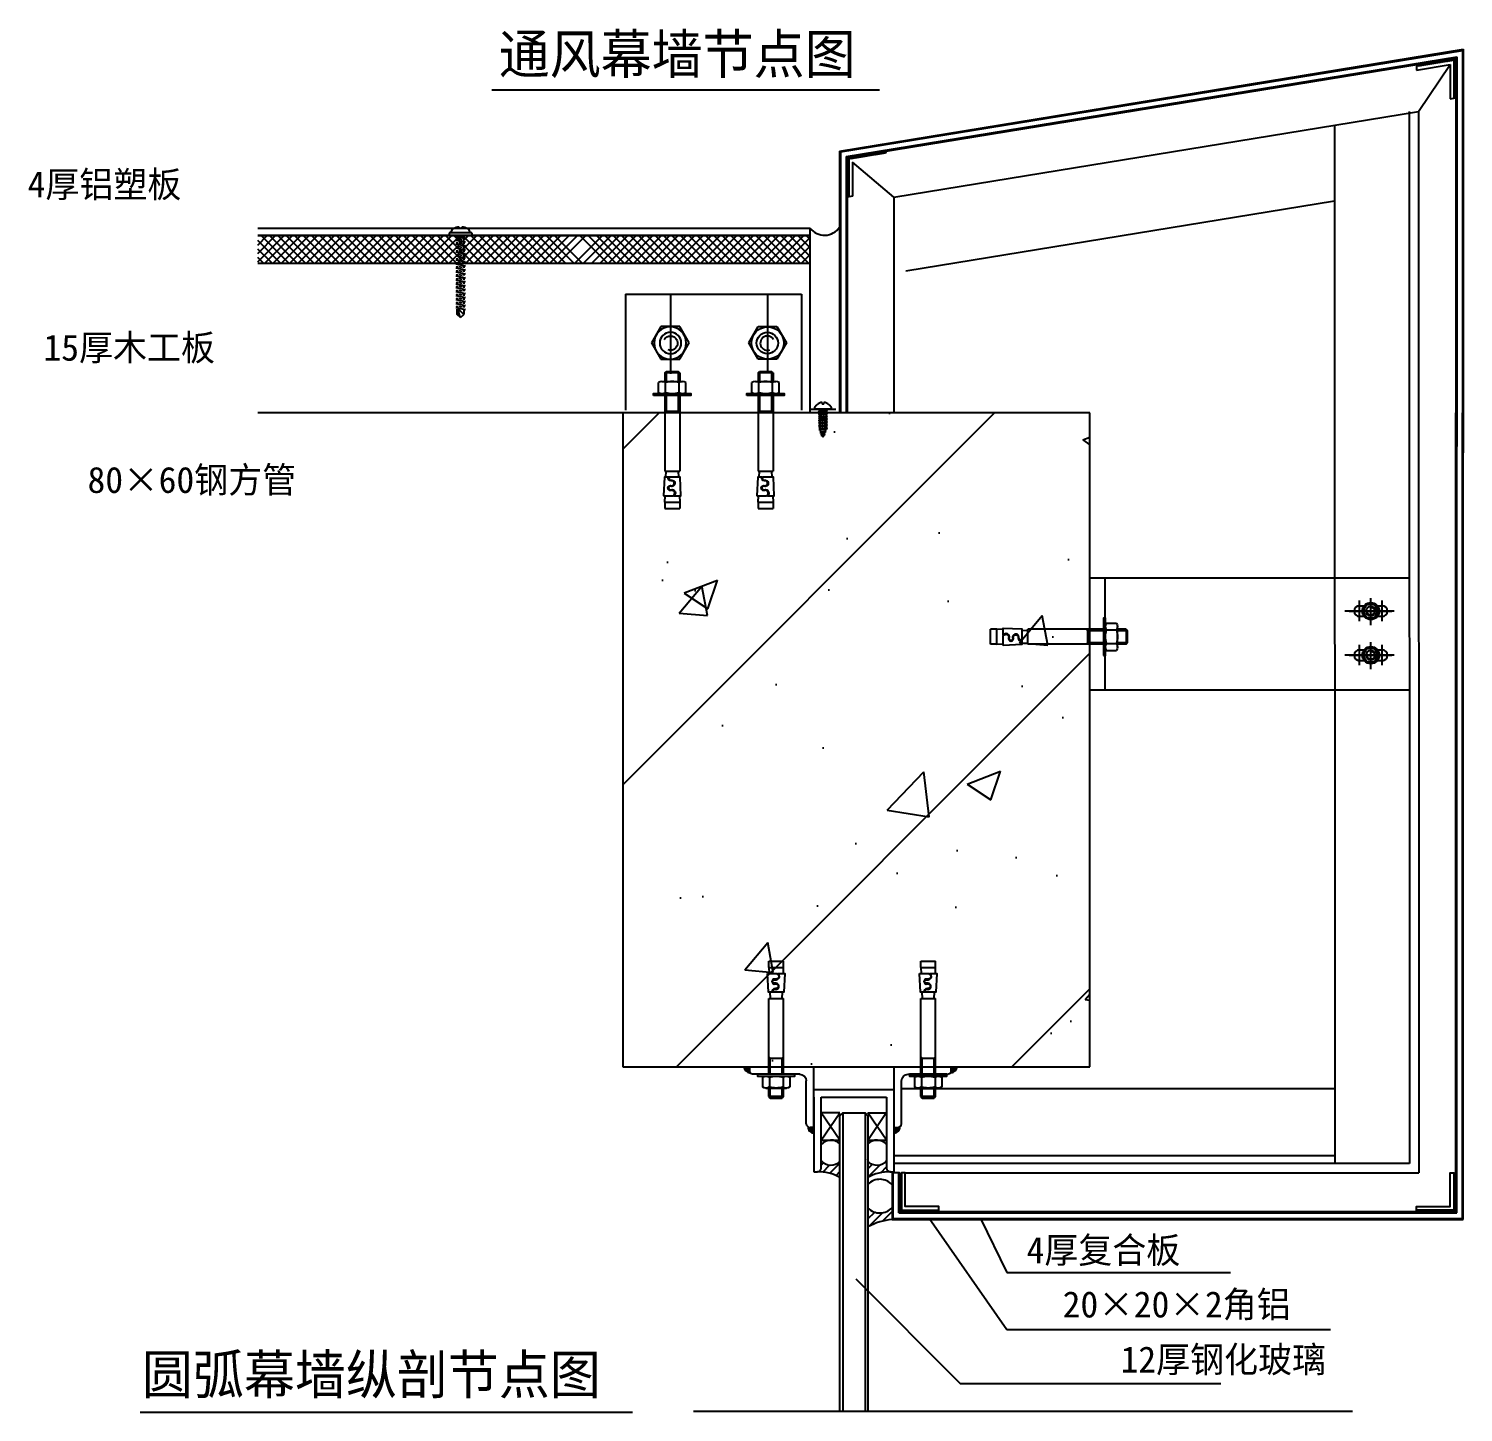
# Model space of a CAD drawing. Header units: metres. Extents: x -8118 to 8780, y 3552 to 5232.
# Drawn here: x 7880 to 8648, y 3552 to 4292 of the extents above; entities that cross this region are included whole.
import ezdxf

# ---------------------------------------------------------------- set-up
doc = ezdxf.new("R2010")
doc.units = ezdxf.units.M
for name, color, linetype in [('1', 1, 'Continuous'), ('2', 2, 'Continuous'), ('3', 5, 'Continuous'), ('4', 4, 'Continuous'), ('5', 3, 'Continuous'), ('6', 6, 'Continuous'), ('ALUMINUM', 2, 'Continuous'), ('CEN', 9, 'Continuous'), ('DIM', 4, 'Continuous'), ('FIXING', 6, 'Continuous'), ('GLASS-H', 254, 'Continuous'), ('L18', 1, 'Continuous'), ('L50', 5, 'Continuous'), ('XSX', 6, 'Continuous'), ('图层1', 252, 'Continuous')]:
    doc.layers.add(name, color=color, linetype=linetype)

# ---------------------------------------------------------------- blocks, each defined once
blk = doc.blocks.new('DA')
at = {"color": 6}
for p, q in [((4.75, 0), (-4.75, 0)), ((-1.61, 0), (-1.61, -0.9)), ((-0.5, 3.7), (-0.5, 2.7)), ((0.5, 2.7), (-0.5, 2.7)), ((0.5, 2.7), (0.5, 3.7)), ((1.61, 0), (1.61, -0.45)), ((2.39, -0.64), (-2.41, -1.31)), ((-2.41, -1.31), (-1.61, -0.9)), ((-1.61, -1.51), (-2.41, -1.31)), ((2.39, -2.22), (-2.41, -2.89)), ((-2.41, -2.89), (-1.61, -2.47)), ((-1.61, -3.08), (-2.41, -2.89)), ((2.39, -3.82), (-2.41, -4.5)), ((-1.61, -4.08), (-2.41, -4.5)), ((-2.41, -4.5), (-1.61, -4.69)), ((2.39, -5.4), (-2.41, -6.07)), ((-2.41, -6.07), (-1.61, -5.66)), ((-1.61, -6.27), (-2.41, -6.07)), ((2.39, -7.01), (-2.41, -7.69)), ((-1.61, -7.27), (-2.41, -7.69)), ((1.61, -0.45), (-1.61, -0.9)), ((1.61, -1.06), (-1.61, -1.51)), ((-1.61, -1.51), (-1.61, -2.47)), ((1.61, -2.02), (-1.61, -2.47)), ((1.61, -2.63), (-1.61, -3.08)), ((-1.61, -3.08), (-1.61, -4.08)), ((-1.61, -4.08), (-1.61, -3.08)), ((1.61, -3.63), (-1.61, -4.08)), ((1.61, -4.24), (-1.61, -4.69)), ((-1.61, -4.69), (-1.61, -5.66)), ((1.61, -5.21), (-1.61, -5.66)), ((1.61, -5.82), (-1.61, -6.27)), ((-1.61, -7.26), (-1.61, -6.27)), ((-1.61, -6.27), (-1.61, -7.26)), ((1.61, -6.81), (-1.61, -7.26)), ((1.61, -7.42), (-1.61, -7.87)), ((2.39, -0.64), (1.61, -0.45)), ((2.39, -0.64), (1.61, -1.06)), ((1.61, -1.06), (1.61, -2.02)), ((2.39, -2.22), (1.61, -2.02)), ((2.39, -2.22), (1.61, -2.63)), ((1.61, -2.63), (1.61, -3.63)), ((2.39, -3.82), (1.61, -3.63)), ((2.39, -3.82), (1.61, -4.24)), ((1.61, -4.24), (1.61, -5.21)), ((2.39, -5.4), (1.61, -5.21)), ((2.39, -5.4), (1.61, -5.82)), ((1.61, -5.82), (1.61, -6.81)), ((2.39, -7.01), (1.61, -6.81)), ((2.39, -7.01), (1.61, -7.42)), ((1.61, -7.42), (1.61, -8.42)), ((-2.41, -7.69), (-1.61, -7.88)), ((2.39, -8.62), (-2.41, -9.3)), ((-1.61, -8.88), (-2.41, -9.3)), ((-2.41, -9.3), (-1.61, -9.49)), ((2.37, -10.23), (-2.24, -10.88)), ((-1.61, -10.49), (-2.24, -10.88)), ((-2.24, -10.88), (-1.43, -11.07)), ((1.75, -11.93), (-1.68, -12.41)), ((-1.08, -12.02), (-1.68, -12.41)), ((-1.68, -12.41), (-0.87, -12.6)), ((-1.61, -7.87), (-1.61, -8.88)), ((1.61, -8.42), (-1.61, -8.88)), ((1.61, -9.03), (-1.61, -9.49)), ((-1.61, -9.49), (-1.61, -10.49)), ((1.61, -10.03), (-1.61, -10.49)), ((1.58, -10.65), (-1.43, -11.07)), ((-1.08, -12.02), (-1.43, -11.07)), ((-1.16, -13.84), (-0.56, -13.45)), ((1.17, -13.51), (-1.16, -13.84)), ((-1.16, -13.84), (-0.35, -14.03)), ((1.2, -11.7), (-1.08, -12.02)), ((0.97, -12.34), (-0.87, -12.6)), ((-0.56, -13.45), (-0.87, -12.6)), ((0.62, -13.29), (-0.56, -13.45)), ((0.39, -13.93), (-0.35, -14.03)), ((0, -15), (-0.35, -14.03)), ((0, -15), (0.39, -13.93)), ((1.17, -13.51), (0.39, -13.93)), ((0.62, -13.29), (0.97, -12.34)), ((0.62, -13.29), (1.17, -13.51)), ((1.75, -11.93), (0.97, -12.34)), ((1.2, -11.7), (1.58, -10.65)), ((1.75, -11.93), (1.2, -11.7)), ((2.37, -10.23), (1.58, -10.65)), ((2.39, -8.62), (1.61, -8.42)), ((2.39, -8.62), (1.61, -9.03)), ((1.61, -9.03), (1.61, -10.03)), ((1.61, -10.03), (2.37, -10.23))]:
    blk.add_line(p, q, dxfattribs=at)
for centre, start, end in [((0.15, -1.33), 97.37, 164.8), ((-0.15, -1.33), 15.2, 82.63)]:
    blk.add_arc(centre, 5.08, start, end, dxfattribs=at)
blk = doc.blocks.new('Z')
at = {"color": 6}
for p, q in [((-10.05, 0.12), (-5.01, 8.85)), ((-5.01, 8.85), (5.07, 8.85)), ((5.07, 8.85), (10.11, 0.12)), ((-5.01, -8.61), (-10.05, 0.12)), ((10.11, 0.12), (5.07, -8.61)), ((5.07, -8.61), (-5.01, -8.61))]:
    blk.add_line(p, q, dxfattribs=at)
for centre, radius in [((0.11, 0.07), 8.64), ((-0.08, 0.07), 5.76)]:
    blk.add_circle(centre, radius, dxfattribs=at)
blk.add_arc((0, 0), 3.84, 32.25, 288.67, dxfattribs=at)
blk = doc.blocks.new('S')
at = {"color": 6}
for p, q in [((-4, 12.01), (-3.2, 12.81)), ((4, 12.01), (-4, 12.01)), ((-4, 12.01), (-4, 7.4)), ((-3.2, 12.81), (3.2, 12.81)), ((-3.2, 12.81), (-3.2, 7.4)), ((3.2, 12.81), (3.2, 7.4)), ((4, 12.01), (3.2, 12.81)), ((4, 12.01), (4, 7.4)), ((-7.31, 1.58), (-7.31, 6.82)), ((-4, 0), (-4, -40.52)), ((-3.66, 1.58), (-3.66, 6.82)), ((-3.2, 0), (-3.2, -8.52)), ((3.2, 0), (3.2, -8.52)), ((3.66, 1.58), (3.66, 6.82)), ((4, 0), (4, -40.52)), ((7.31, 1.58), (7.31, 6.82)), ((-4, -9.32), (-3.2, -8.52)), ((-3.2, -8.52), (3.2, -8.52)), ((4, -9.32), (3.2, -8.52)), ((-4, -40.52), (4, -40.52)), ((-3.36, -43.85), (-3.2, -40.52)), ((3.2, -40.52), (3.36, -43.85)), ((-4, -57.19), (-3.84, -53.85)), ((-4, -57.19), (-4, -60.52)), ((-4, -57.19), (4, -57.19)), ((-4, -60.52), (4, -60.52)), ((3.84, -53.85), (4, -57.19)), ((4, -57.19), (4, -60.52))]:
    blk.add_line(p, q, dxfattribs=at)
blk.add_lwpolyline([(-10, 0), (-10, 1), (10, 1), (10, 0)], close=True, dxfattribs=at)
for points in [[(-5.48, 7.4), (0, 7.4), (5.48, 7.4)], [(-5.48, 1), (0, 1), (5.48, 1)]]:
    blk.add_lwpolyline(points, dxfattribs=at)
for points in [[(-4.67, -53.85), (0.1, -53.85, 1.06), (-0.6, -50.86, -1.34), (-0.6, -48.34, 1.34), (-0.6, -45.81, -0.48), (-2.08, -43.85), (-4.17, -43.85)], [(-1.74, -43.85, 0.49), (-0.64, -45.47, -1.32), (-0.69, -48.66, 1.34), (-0.69, -50.54, -0.84), (0.93, -53.85), (4.67, -53.85), (4.17, -43.85)]]:
    blk.add_lwpolyline(points, format="xyb", close=True, dxfattribs=at)
for centre, radius, start, end in [((-5.48, 4.23), 3.17, 54.74, 125.26), ((-5.48, 4.17), 3.17, 234.74, 305.26), ((0, -4.4), 11.8, 71.94, 108.06), ((0, 12.8), 11.8, 251.94, 288.06), ((5.48, 4.23), 3.17, 54.74, 125.26), ((5.48, 4.17), 3.17, 234.74, 305.26)]:
    blk.add_arc(centre, radius, start, end, dxfattribs=at)

msp = doc.modelspace()

# ---------------------------------------------------------------- hatches: boundary and pattern name
h = msp.add_hatch()
h.set_pattern_fill('NET', scale=0.3)
h.paths.add_polyline_path([(8347.36, 3679.92), (8346.36, 3679.92), (8346.36, 3658.92), (8367.36, 3658.92), (8367.36, 3659.92), (8347.36, 3659.92)])
h = msp.add_hatch()
h.set_pattern_fill('NET', scale=0.3)
h.paths.add_polyline_path([(8643.2, 3679.93), (8644.2, 3679.93), (8644.2, 3658.93), (8623.2, 3658.93), (8623.2, 3659.93), (8643.2, 3659.93)])
at = {"layer": '4'}
h = msp.add_hatch(dxfattribs=at)
h.set_pattern_fill('AR-CONC', scale=0.3)
h.paths.add_polyline_path([(8304.39, 3686.4, 0.45), (8314.39, 3686.05), (8314.39, 3695.34, 0.45), (8304.39, 3694.99)])
h = msp.add_hatch(dxfattribs=at)
h.set_pattern_fill('AR-CONC', scale=0.3)
h.paths.add_polyline_path([(8339.39, 3686.4, -0.45), (8329.39, 3686.05), (8329.39, 3695.34, -0.45), (8339.39, 3694.99)])
h = msp.add_hatch(dxfattribs=at)
h.set_pattern_fill('ANSI31')
h.paths.add_polyline_path([(8302.44, 3680.44, -0.13), (8314.39, 3677.45), (8314.39, 3686.05, -0.45), (8304.39, 3686.4), (8304.39, 3682.44, -0.41)])
h = msp.add_hatch(dxfattribs=at)
h.set_pattern_fill('ANSI31')
h.paths.add_polyline_path([(8339.39, 3686.4), (8339.39, 3682.44, 0.41), (8341.33, 3680.44, 0.13), (8329.39, 3677.45), (8329.39, 3686.05, 0.45)])
h = msp.add_hatch(dxfattribs=at)
h.set_pattern_fill('AR-CONC', scale=0.3)
h.paths.add_polyline_path([(8342.36, 3661.26, -0.42), (8329.39, 3661.03), (8329.39, 3673.78, -0.42), (8342.36, 3673.54)])
h = msp.add_hatch(dxfattribs=at)
h.set_pattern_fill('ANSI31')
h.paths.add_polyline_path([(8342.36, 3661.26), (8342.36, 3654.93, 0.1), (8329.39, 3650.97), (8329.39, 3661.03, 0.42)])
at = {"layer": '图层1'}
h = msp.add_hatch(dxfattribs=at)
h.set_pattern_fill('ANSI37', scale=0.05)
h.paths.add_polyline_path([(8644.19, 4276.73), (8623.19, 4273.3), (8623.19, 4272.29), (8643.19, 4275.55), (8643.19, 4255.29), (8644.19, 4255.45)])
h = msp.add_hatch(dxfattribs=at)
h.set_pattern_fill('ANSI37', scale=0.05)
h.paths.add_polyline_path([(8319.19, 4222.67), (8339.19, 4225.93), (8339.19, 4226.95), (8318.19, 4223.52), (8318.19, 4202.24), (8319.19, 4202.41)])
h = msp.add_hatch(dxfattribs=at)
h.set_pattern_fill('AR-CONC')
h.paths.add_polyline_path([(8448.19, 4086.69), (8198.19, 4086.69), (8198.19, 3736.69), (8448.19, 3736.69)])
h = msp.add_hatch(dxfattribs=at)
h.set_pattern_fill('ANSI31', scale=40)
h.paths.add_polyline_path([(8448.19, 4086.69), (8198.19, 4086.69), (8198.19, 3736.69), (8448.19, 3736.69)])

# ---------------------------------------------------------------- linework, layer by layer
for p, q in [((8128.05, 4259.71), (8335.55, 4259.71)), ((8579.15, 4240.78), (8579.33, 3684.93)), ((8619.15, 4248.13), (8619.33, 3684.93)), ((8349.63, 4162.79), (8579.17, 4200.26)), ((8105.19, 4183.15), (8105.19, 4181.65)), ((8117.19, 4183.15), (8105.19, 4183.15)), ((8117.19, 4181.65), (8105.19, 4181.65)), ((8106.19, 4183.15), (8106.19, 4183.78)), ((8109.44, 4181.58), (8108.69, 4181.42)), ((8108.69, 4181.42), (8113.69, 4180.36)), ((8109.44, 4179.46), (8108.69, 4179.3)), ((8108.69, 4179.3), (8113.69, 4178.24)), ((8109.44, 4179.46), (8109.44, 4180.21)), ((8110.16, 4180.05), (8112.02, 4179.65)), ((8110.44, 4185.64), (8110.44, 4186.25)), ((8110.44, 4185.64), (8111.94, 4185.64)), ((8111.94, 4185.64), (8111.94, 4186.25)), ((8113.69, 4180.36), (8112.94, 4180.2)), ((8112.94, 4180.2), (8112.94, 4179.46)), ((8116.19, 4183.15), (8116.19, 4183.78)), ((8117.19, 4183.15), (8117.19, 4181.65)), ((8109.44, 4177.33), (8108.69, 4177.17)), ((8108.69, 4177.17), (8113.69, 4176.11)), ((8109.44, 4175.21), (8108.69, 4175.05)), ((8108.69, 4175.05), (8113.69, 4173.99)), ((8109.44, 4173.08), (8108.69, 4172.92)), ((8108.69, 4172.92), (8113.69, 4171.86)), ((8109.44, 4177.33), (8109.44, 4178.08)), ((8109.44, 4175.21), (8109.44, 4175.95)), ((8109.44, 4173.08), (8109.44, 4173.83)), ((8109.44, 4170.96), (8109.44, 4171.7)), ((8110.16, 4177.92), (8112.02, 4177.53)), ((8110.16, 4175.8), (8112.02, 4175.4)), ((8110.16, 4173.67), (8112.02, 4173.28)), ((8110.16, 4171.55), (8112.02, 4171.15)), ((8113.69, 4178.24), (8112.94, 4178.08)), ((8112.94, 4178.08), (8112.94, 4177.09)), ((8113.69, 4176.11), (8112.94, 4175.95)), ((8112.94, 4175.95), (8112.94, 4174.96)), ((8113.69, 4173.99), (8112.94, 4173.83)), ((8112.94, 4173.83), (8112.94, 4172.84)), ((8113.69, 4171.86), (8112.94, 4171.7)), ((8112.94, 4171.7), (8112.94, 4170.71)), ((8109.44, 4170.96), (8108.69, 4170.8)), ((8108.69, 4170.8), (8113.69, 4169.74)), ((8109.44, 4168.83), (8108.69, 4168.67)), ((8108.69, 4168.67), (8113.69, 4167.61)), ((8109.44, 4166.71), (8108.69, 4166.55)), ((8108.69, 4166.55), (8113.69, 4165.49)), ((8109.44, 4164.58), (8108.69, 4164.42)), ((8108.69, 4164.42), (8113.69, 4163.36)), ((8109.44, 4168.83), (8109.44, 4169.58)), ((8109.44, 4166.71), (8109.44, 4167.46)), ((8109.44, 4164.58), (8109.44, 4165.33)), ((8110.16, 4169.42), (8112.02, 4169.03)), ((8110.16, 4167.3), (8112.02, 4166.9)), ((8110.16, 4165.17), (8112.02, 4164.78)), ((8113.69, 4169.74), (8112.94, 4169.58)), ((8112.94, 4169.58), (8112.94, 4168.59)), ((8113.69, 4167.61), (8112.94, 4167.45)), ((8112.94, 4167.45), (8112.94, 4166.71)), ((8113.69, 4165.49), (8112.94, 4165.33)), ((8112.94, 4165.33), (8112.94, 4164.34)), ((8109.44, 4162.46), (8108.69, 4162.3)), ((8108.69, 4162.3), (8113.69, 4161.24)), ((8109.44, 4160.33), (8108.69, 4160.17)), ((8108.69, 4160.17), (8113.69, 4159.11)), ((8109.44, 4158.21), (8108.69, 4158.05)), ((8108.69, 4158.05), (8113.69, 4156.99)), ((8109.44, 4156.08), (8108.69, 4155.92)), ((8109.44, 4162.46), (8109.44, 4163.2)), ((8109.44, 4160.33), (8109.44, 4161.08)), ((8109.44, 4158.21), (8109.44, 4158.95)), ((8109.44, 4156.08), (8109.44, 4156.83)), ((8110.16, 4163.05), (8112.02, 4162.65)), ((8110.16, 4160.92), (8112.02, 4160.53)), ((8110.16, 4158.8), (8112.02, 4158.4)), ((8110.16, 4156.67), (8112.02, 4156.28)), ((8113.69, 4163.36), (8112.94, 4163.2)), ((8112.94, 4163.2), (8112.94, 4162.21)), ((8113.69, 4161.24), (8112.94, 4161.08)), ((8112.94, 4161.08), (8112.94, 4160.33)), ((8113.69, 4159.11), (8112.94, 4158.95)), ((8112.94, 4158.95), (8112.94, 4157.96)), ((8113.69, 4156.99), (8112.94, 4156.83)), ((8112.94, 4156.83), (8112.94, 4155.84)), ((8108.69, 4155.92), (8113.69, 4154.86)), ((8109.44, 4153.96), (8108.69, 4153.8)), ((8108.69, 4153.8), (8113.69, 4152.74)), ((8109.44, 4151.83), (8108.69, 4151.67)), ((8108.69, 4151.67), (8113.69, 4150.61)), ((8109.44, 4149.71), (8108.69, 4149.55)), ((8109.44, 4149.71), (8108.69, 4149.55)), ((8108.69, 4149.55), (8113.69, 4148.49)), ((8108.69, 4149.55), (8113.69, 4148.49)), ((8109.44, 4153.96), (8109.44, 4154.7)), ((8109.44, 4151.83), (8109.44, 4152.58)), ((8109.44, 4149.71), (8109.44, 4150.45)), ((8109.44, 4149.71), (8109.44, 4150.45)), ((8109.44, 4147.58), (8109.44, 4148.33)), ((8110.16, 4154.55), (8112.02, 4154.15)), ((8110.16, 4152.42), (8112.02, 4152.03)), ((8110.16, 4150.3), (8112.02, 4149.9)), ((8110.16, 4150.3), (8112.02, 4149.9)), ((8113.69, 4154.86), (8112.94, 4154.7)), ((8112.94, 4154.7), (8112.94, 4153.71)), ((8113.69, 4152.74), (8112.94, 4152.58)), ((8112.94, 4152.58), (8112.94, 4151.83)), ((8113.69, 4150.61), (8112.94, 4150.45)), ((8113.69, 4150.61), (8112.94, 4150.45)), ((8112.94, 4150.45), (8112.94, 4149.46)), ((8112.94, 4150.45), (8112.94, 4149.46)), ((8113.69, 4148.49), (8112.94, 4148.33)), ((8112.94, 4148.33), (8112.94, 4147.34)), ((8109.44, 4147.58), (8108.69, 4147.42)), ((8108.69, 4147.42), (8113.69, 4146.36)), ((8109.44, 4145.46), (8108.69, 4145.3)), ((8108.69, 4145.3), (8113.69, 4144.24)), ((8109.44, 4143.33), (8108.69, 4143.17)), ((8108.69, 4143.17), (8113.69, 4142.11)), ((8109.44, 4145.46), (8109.44, 4146.2)), ((8109.44, 4143.33), (8109.44, 4144.08)), ((8109.44, 4139.48), (8109.44, 4142.34)), ((8110.77, 4138.29), (8110.05, 4141.4)), ((8110.16, 4148.17), (8112.02, 4147.78)), ((8110.16, 4146.05), (8112.02, 4145.65)), ((8110.16, 4143.92), (8112.02, 4143.53)), ((8112.94, 4139.48), (8110.66, 4141.77)), ((8113.69, 4146.36), (8112.94, 4146.2)), ((8112.94, 4146.2), (8112.94, 4145.21)), ((8113.69, 4144.24), (8112.94, 4144.08)), ((8112.94, 4144.08), (8112.94, 4143.09)), ((8113.69, 4142.11), (8112.94, 4141.95)), ((8112.94, 4141.95), (8112.94, 4139.48)), ((8111.19, 4137.8), (8109.44, 4139.48)), ((8111.19, 4137.8), (8112.94, 4139.48)), ((8598.66, 3973.14), (8598.66, 3987.63)), ((8598.66, 3949.51), (8598.66, 3964)), ((8266.12, 3736.69), (8266.12, 3736.69)), ((8266.12, 3734.19), (8266.12, 3736.69)), ((8300.39, 3704.19), (8300.39, 3736.69)), ((8343.39, 3704.19), (8343.39, 3736.69)), ((8373.89, 3736.7), (8373.89, 3736.7)), ((8373.89, 3734.19), (8373.89, 3736.69)), ((8296.39, 3706.19), (8296.39, 3729.19)), ((8347.39, 3706.19), (8347.39, 3729.19)), ((8300.39, 3724.44), (8343.39, 3724.44)), ((8300.39, 3720.44), (8300.39, 3680.44)), ((8304.39, 3720.44), (8339.39, 3720.44)), ((8304.39, 3682.44), (8304.39, 3720.44)), ((8339.39, 3720.44), (8339.39, 3682.44)), ((8343.39, 3680.44), (8343.39, 3720.44)), ((8579.32, 3724.93), (8347.39, 3724.93)), ((8300.39, 3704.19), (8298.39, 3704.19)), ((8343.39, 3704.19), (8345.39, 3704.19)), ((8343.39, 3704.19), (8345.39, 3704.19)), ((8300.39, 3680.44), (8302.39, 3680.44)), ((8341.39, 3680.44), (8343.39, 3680.44)), ((8619.33, 3684.93), (8343.39, 3684.93)), ((7939.64, 3551.67), (8203.22, 3551.67)), ((8236.06, 3552.3), (8588.83, 3552.3))]:
    msp.add_line(p, q)
for points in [[(8267.62, 3732.69, -0.41), (8266.12, 3734.19)], [(8373.89, 3734.19, -0.41), (8372.39, 3732.69)], [(8292.89, 3732.69, -0.41), (8296.39, 3729.19)], [(8347.39, 3729.19, -0.41), (8350.89, 3732.69)]]:
    msp.add_lwpolyline(points, format="xyb")
for points in [[(8292.89, 3732.69), (8267.62, 3732.69)], [(8350.89, 3732.69), (8372.39, 3732.69)], [(8314.39, 3552.3), (8314.39, 3710.48), (8315.89, 3711.98), (8327.89, 3711.98), (8329.39, 3710.48), (8329.39, 3552.3)]]:
    msp.add_lwpolyline(points)
for centre, radius, start, end in [((8108.37, 4183.45), 2.2, 116.49, 171.34), ((8111.19, 4177.43), 8.85, 94.86, 115.46), ((8111.19, 4177.43), 8.85, 64.54, 85.14), ((8114.01, 4183.45), 2.2, 8.66, 63.51), ((8110.42, 4141.48), 0.38, 50.39, 193.07), ((8266.12, 3736.69), 0.6, 180, 270), ((8266.12, 3736.69), 0.1, 180, 270), ((8373.89, 3736.7), 0.1, 270, 0), ((8298.39, 3706.19), 2, 180, 270), ((8345.39, 3706.19), 2, 270, 0), ((8302.39, 3682.44), 2, 270, 0), ((8341.39, 3682.44), 2, 180, 270)]:
    msp.add_arc(centre, radius, start, end)
at = {"layer": '1'}
for p, q in [((8314.69, 4226.49), (8647.69, 4280.85)), ((8647.69, 4280.85), (8647.69, 4065.82)), ((8317.67, 4223.94), (8644.69, 4277.32)), ((8644.69, 4277.32), (8644.69, 4068.82)), ((8314.69, 4226.49), (8314.69, 4086.69)), ((8317.67, 4223.94), (8317.67, 4086.69))]:
    msp.add_line(p, q, dxfattribs=at)
at = {"layer": '2'}
for p, q in [((8314.19, 4226.92), (8648.19, 4281.43)), ((8648.19, 4281.43), (8648.19, 4065.32)), ((8318.19, 4223.52), (8644.19, 4276.73)), ((8623.19, 4273.3), (8623.19, 4270.26)), ((8623.19, 4270.26), (8641.19, 4273.2)), ((8624.15, 4248.13), (8641.19, 4273.2)), ((8641.19, 4273.2), (8641.19, 4254.96)), ((8643.19, 4275.55), (8643.19, 4255.29)), ((8644.19, 4276.73), (8644.19, 4069.32)), ((8641.19, 4254.96), (8644.19, 4255.45)), ((8343.19, 4202.27), (8624.15, 4248.13)), ((8624.15, 4248.13), (8624.34, 3679.93)), ((8314.19, 4226.92), (8314.19, 4086.69)), ((8318.19, 4223.52), (8318.19, 4086.69)), ((8319.19, 4222.67), (8319.19, 4202.41)), ((8343.19, 4202.27), (8321.19, 4220.97)), ((8321.19, 4220.97), (8321.19, 4202.73)), ((8321.19, 4202.73), (8318.19, 4202.24)), ((8343.19, 4202.27), (8343.19, 4086.69)), ((8002.66, 4185.69), (8298.46, 4185.69)), ((8002.66, 4181.69), (8298.46, 4181.69)), ((8298.46, 4086.69), (8298.46, 4185.69)), ((8298.46, 4166.69), (8002.66, 4166.69)), ((8298.46, 4088.69), (8312.19, 4088.69)), ((8198.19, 4086.69), (8002.66, 4086.69)), ((8448.19, 4086.69), (8198.19, 4086.69)), ((8198.19, 4086.69), (8198.19, 3736.69)), ((8448.19, 3736.69), (8448.19, 4086.69)), ((8644.19, 3658.93), (8644.19, 4086.69)), ((8648.19, 3654.93), (8648.19, 4086.69)), ((8448.19, 3998.39), (8619.23, 3998.44)), ((8456.19, 3998.39), (8456.21, 3938.39)), ((8586.99, 3980.61), (8609.87, 3980.61)), ((8586.99, 3956.98), (8609.87, 3956.98)), ((8448.19, 3938.39), (8619.23, 3938.44)), ((8198.19, 3736.69), (8448.19, 3736.69))]:
    msp.add_line(p, q, dxfattribs=at)
for points in [[(8592.66, 3983.53), (8595.08, 3983.53)], [(8602.2, 3983.53), (8604.66, 3983.53)], [(8595.14, 3977.68), (8592.66, 3977.68)], [(8604.66, 3977.68), (8602.15, 3977.68)], [(8592.66, 3959.9), (8595.08, 3959.9)], [(8602.2, 3959.9), (8604.66, 3959.9)], [(8595.14, 3954.05), (8592.66, 3954.05)], [(8604.66, 3954.05), (8602.15, 3954.05)]]:
    msp.add_lwpolyline(points, dxfattribs=at)
for points in [[(8600.68, 3984.18), (8602.72, 3980.64), (8600.68, 3977.1), (8596.6, 3977.1), (8594.56, 3980.64), (8596.6, 3984.18)], [(8600.68, 3960.55), (8602.72, 3957.01), (8600.68, 3953.47), (8596.6, 3953.47), (8594.56, 3957.01), (8596.6, 3960.55)]]:
    msp.add_lwpolyline(points, close=True, dxfattribs=at)
for centre, radius in [((8598.64, 3980.64), 4.58), ((8598.66, 3980.61), 2.5), ((8598.64, 3957.01), 4.58), ((8598.66, 3956.98), 2.5)]:
    msp.add_circle(centre, radius, dxfattribs=at)
for centre, radius, start, end in [((8592.66, 3980.61), 2.92, 90, 270), ((8598.66, 3980.61), 2.08, 180, 90), ((8604.66, 3980.61), 2.92, 270, 90), ((8592.66, 3956.98), 2.92, 90, 270), ((8598.66, 3956.98), 2.08, 180, 90), ((8604.66, 3956.98), 2.92, 270, 90)]:
    msp.add_arc(centre, radius, start, end, dxfattribs=at)
at = {"layer": '3'}
for points in [[(8315.89, 3711.98), (8315.89, 3552.3)], [(8327.89, 3711.98), (8327.89, 3552.3)]]:
    msp.add_lwpolyline(points, dxfattribs=at)
at = {"layer": '4'}
for p, q in [((8611.09, 3980.61), (8584.7, 3980.61)), ((8592.66, 3975.3), (8592.66, 3986.26)), ((8604.66, 3975.3), (8604.66, 3986.26)), ((8611.09, 3956.98), (8584.7, 3956.98)), ((8592.66, 3951.67), (8592.66, 3962.63)), ((8604.66, 3951.67), (8604.66, 3962.63)), ((8314.39, 3711.98), (8304.39, 3711.98)), ((8314.39, 3697.36), (8304.39, 3711.98)), ((8304.39, 3697.36), (8314.39, 3711.98)), ((8329.39, 3697.44), (8339.39, 3712.29)), ((8329.39, 3711.98), (8339.39, 3711.98)), ((8339.39, 3697.44), (8329.39, 3711.98)), ((8304.39, 3697.36), (8314.39, 3697.36)), ((8329.39, 3697.44), (8339.39, 3697.44))]:
    msp.add_line(p, q, dxfattribs=at)
for centre, radius, start, end in [((8266.05, 3736.66), 3.03, 179.49, 273.26), ((8266.12, 3736.69), 2.6, 180, 270), ((8266.12, 3736.69), 2.1, 180, 270), ((8266.12, 3736.69), 1.6, 180, 270), ((8266.12, 3736.69), 1.1, 180, 270), ((8373.95, 3736.68), 3.03, 266.74, 0.51), ((8373.89, 3736.7), 0.6, 270, 0), ((8373.89, 3736.7), 1.6, 270, 0), ((8373.89, 3736.7), 2.6, 270, 0), ((8373.89, 3736.7), 1.1, 270, 0), ((8373.89, 3736.7), 2.1, 270, 0), ((8300.39, 3704.19), 3.01, 174.9, 270), ((8300.39, 3704.19), 2.61, 180, 270), ((8300.39, 3704.19), 2.21, 180, 270), ((8300.39, 3704.19), 1.81, 180, 270), ((8300.39, 3704.19), 1.41, 180, 270), ((8300.39, 3704.19), 1.01, 180, 270), ((8300.39, 3704.19), 0.61, 174.9, 270), ((8343.39, 3704.19), 3.01, 270, 5.1), ((8343.39, 3704.19), 0.61, 270, 5.1), ((8343.39, 3704.19), 0.21, 270, 5.1), ((8343.39, 3704.19), 1.01, 270, 0), ((8343.39, 3704.19), 1.41, 270, 0), ((8343.39, 3704.19), 1.81, 270, 0), ((8343.39, 3704.19), 2.21, 270, 0), ((8343.39, 3704.19), 2.61, 270, 0), ((8309.55, 3690.69), 6.71, 43.83, 140.22), ((8334.23, 3690.69), 6.71, 39.78, 136.17), ((8302.74, 3656.31), 24.13, 61.15, 90.84), ((8309.55, 3690.69), 6.71, 219.78, 316.17), ((8334.23, 3690.69), 6.71, 223.83, 320.22), ((8341.03, 3656.31), 24.13, 89.16, 118.85), ((8335.76, 3667.4), 9.01, 42.95, 135), ((8335.76, 3667.4), 9.01, 225, 317.05), ((8345.4, 3621.72), 33.35, 95.24, 118.7)]:
    msp.add_arc(centre, radius, start, end, dxfattribs=at)
at = {"layer": '5'}
for p, q in [((8199.58, 4150.33), (8199.58, 4088.12)), ((8199.58, 4150.33), (8293.89, 4150.33)), ((8293.89, 4150.33), (8293.89, 4088.12)), ((8579.33, 3688.93), (8343.39, 3688.93))]:
    msp.add_line(p, q, dxfattribs=at)
at = {"layer": 'ALUMINUM'}
for p, q in [((8644.69, 3658.43), (8644.69, 4086.69)), ((8647.69, 3655.43), (8647.69, 4086.69)), ((8349.36, 3679.92), (8624.34, 3679.93)), ((8345.86, 3658.43), (8644.69, 3658.43)), ((8346.36, 3658.93), (8454.86, 3658.93)), ((8352.14, 3658.93), (8361.27, 3658.93)), ((8342.86, 3655.43), (8454.86, 3655.43)), ((8342.86, 3655.43), (8647.69, 3655.43))]:
    msp.add_line(p, q, dxfattribs=at)
msp.add_lwpolyline([(8644.19, 3658.93), (8346.36, 3658.93), (8346.36, 3679.93), (8342.36, 3679.93), (8342.36, 3654.93), (8648.19, 3654.93)], dxfattribs=at)
at = {"layer": 'CEN'}
for p, q in [((8223.58, 4150.33), (8223.58, 4107.65)), ((8275.58, 4150.33), (8275.58, 4108.14))]:
    msp.add_line(p, q, dxfattribs=at)
at = {"layer": 'DIM'}
for p, q in [((8362.19, 3655.6), (8403.76, 3596)), ((8389.73, 3655.43), (8403.76, 3626.49)), ((8403.76, 3626.49), (8523.46, 3626.48)), ((8322.83, 3623.04), (8378.73, 3567.1)), ((8403.76, 3596), (8577.1, 3595.99)), ((8378.73, 3567.1), (8518.34, 3567.09))]:
    msp.add_line(p, q, dxfattribs=at)
at = {"layer": 'L18'}
for p, q in [((8342.86, 3655.43), (8342.86, 3679.93)), ((8345.86, 3658.43), (8345.86, 3679.93))]:
    msp.add_line(p, q, dxfattribs=at)
at = {"layer": 'L50'}
for points in [[(8367.36, 3658.92), (8367.36, 3661.92), (8349.36, 3661.92), (8349.36, 3679.92), (8347.36, 3679.92), (8347.36, 3659.92), (8367.36, 3659.92)], [(8623.2, 3658.93), (8623.2, 3661.93), (8641.2, 3661.93), (8641.2, 3679.93), (8643.2, 3679.93), (8643.2, 3659.93), (8623.2, 3659.93)]]:
    msp.add_lwpolyline(points, dxfattribs=at)
at = {"layer": 'XSX'}
msp.add_lwpolyline([(8270.12, 3736.69), (8369.89, 3736.69)], dxfattribs=at)
msp.add_arc((8300.39, 3704.19), 0.21, 174.9, 270, dxfattribs=at)
at = {"layer": '图层1'}
for p, q in [((8002.66, 4167.65), (8016.71, 4181.69)), ((8002.66, 4172.14), (8012.22, 4181.69)), ((8002.66, 4176.63), (8007.73, 4181.69)), ((8298.46, 4181.69), (8002.66, 4181.69)), ((8019.43, 4166.69), (8004.43, 4181.69)), ((8006.2, 4166.69), (8021.2, 4181.69)), ((8023.92, 4166.69), (8008.92, 4181.69)), ((8010.69, 4166.69), (8025.69, 4181.69)), ((8028.41, 4166.69), (8013.41, 4181.69)), ((8015.18, 4166.69), (8030.18, 4181.69)), ((8032.9, 4166.69), (8017.9, 4181.69)), ((8019.67, 4166.69), (8034.67, 4181.69)), ((8037.39, 4166.69), (8022.39, 4181.69)), ((8024.16, 4166.69), (8039.16, 4181.69)), ((8041.88, 4166.69), (8026.88, 4181.69)), ((8028.65, 4166.69), (8043.65, 4181.69)), ((8046.37, 4166.69), (8031.37, 4181.69)), ((8033.14, 4166.69), (8048.14, 4181.69)), ((8050.86, 4166.69), (8035.86, 4181.69)), ((8037.63, 4166.69), (8052.63, 4181.69)), ((8055.35, 4166.69), (8040.35, 4181.69)), ((8042.12, 4166.69), (8057.12, 4181.69)), ((8059.84, 4166.69), (8044.84, 4181.69)), ((8046.61, 4166.69), (8061.61, 4181.69)), ((8064.33, 4166.69), (8049.33, 4181.69)), ((8051.1, 4166.69), (8066.1, 4181.69)), ((8068.82, 4166.69), (8053.82, 4181.69)), ((8055.59, 4166.69), (8070.59, 4181.69)), ((8073.31, 4166.69), (8058.31, 4181.69)), ((8060.08, 4166.69), (8075.08, 4181.69)), ((8077.8, 4166.69), (8062.8, 4181.69)), ((8064.57, 4166.69), (8079.57, 4181.69)), ((8082.29, 4166.69), (8067.29, 4181.69)), ((8069.06, 4166.69), (8084.06, 4181.69)), ((8086.78, 4166.69), (8071.78, 4181.69)), ((8073.55, 4166.69), (8088.55, 4181.69)), ((8091.27, 4166.69), (8076.27, 4181.69)), ((8078.04, 4166.69), (8093.04, 4181.69)), ((8095.76, 4166.69), (8080.76, 4181.69)), ((8082.53, 4166.69), (8097.53, 4181.69)), ((8100.25, 4166.69), (8085.25, 4181.69)), ((8087.02, 4166.69), (8102.02, 4181.69)), ((8104.74, 4166.69), (8089.74, 4181.69)), ((8091.51, 4166.69), (8106.51, 4181.69)), ((8109.23, 4166.69), (8094.23, 4181.69)), ((8096, 4166.69), (8111, 4181.69)), ((8113.72, 4166.69), (8098.72, 4181.69)), ((8100.49, 4166.69), (8115.49, 4181.69)), ((8118.21, 4166.69), (8103.21, 4181.69)), ((8104.98, 4166.69), (8119.98, 4181.69)), ((8122.7, 4166.69), (8107.7, 4181.69)), ((8109.47, 4166.69), (8124.47, 4181.69)), ((8127.19, 4166.69), (8112.19, 4181.69)), ((8113.96, 4166.69), (8128.96, 4181.69)), ((8131.68, 4166.69), (8116.68, 4181.69)), ((8118.45, 4166.69), (8133.45, 4181.69)), ((8136.17, 4166.69), (8121.17, 4181.69)), ((8122.94, 4166.69), (8137.94, 4181.69)), ((8140.66, 4166.69), (8125.66, 4181.69)), ((8127.43, 4166.69), (8142.43, 4181.69)), ((8145.15, 4166.69), (8130.15, 4181.69)), ((8131.92, 4166.69), (8146.92, 4181.69)), ((8149.64, 4166.69), (8134.64, 4181.69)), ((8136.41, 4166.69), (8151.41, 4181.69)), ((8154.13, 4166.69), (8139.13, 4181.69)), ((8140.9, 4166.69), (8155.9, 4181.69)), ((8158.62, 4166.69), (8143.62, 4181.69)), ((8145.39, 4166.69), (8160.39, 4181.69)), ((8163.11, 4166.69), (8148.11, 4181.69)), ((8149.88, 4166.69), (8164.88, 4181.69)), ((8167.6, 4166.69), (8152.6, 4181.69)), ((8154.37, 4166.69), (8169.37, 4181.69)), ((8172.09, 4166.69), (8157.09, 4181.69)), ((8158.86, 4166.69), (8173.86, 4181.69)), ((8176.58, 4166.69), (8161.58, 4181.69)), ((8163.35, 4166.69), (8178.35, 4181.69)), ((8172.33, 4166.69), (8187.33, 4181.69)), ((8190.05, 4166.69), (8175.05, 4181.69)), ((8176.82, 4166.69), (8191.82, 4181.69)), ((8194.54, 4166.69), (8179.54, 4181.69)), ((8181.31, 4166.69), (8196.31, 4181.69)), ((8199.03, 4166.69), (8184.03, 4181.69)), ((8185.8, 4166.69), (8200.8, 4181.69)), ((8203.52, 4166.69), (8188.52, 4181.69)), ((8190.29, 4166.69), (8205.29, 4181.69)), ((8208.01, 4166.69), (8193.01, 4181.69)), ((8194.78, 4166.69), (8209.78, 4181.69)), ((8212.5, 4166.69), (8197.5, 4181.69)), ((8199.27, 4166.69), (8214.27, 4181.69)), ((8216.99, 4166.69), (8201.99, 4181.69)), ((8203.76, 4166.69), (8218.76, 4181.69)), ((8221.48, 4166.69), (8206.48, 4181.69)), ((8208.25, 4166.69), (8223.25, 4181.69)), ((8225.97, 4166.69), (8210.97, 4181.69)), ((8212.74, 4166.69), (8227.74, 4181.69)), ((8230.47, 4166.69), (8215.47, 4181.69)), ((8217.23, 4166.69), (8232.23, 4181.69)), ((8234.96, 4166.69), (8219.96, 4181.69)), ((8221.72, 4166.69), (8236.72, 4181.69)), ((8239.45, 4166.69), (8224.45, 4181.69)), ((8226.21, 4166.69), (8241.21, 4181.69)), ((8243.94, 4166.69), (8228.94, 4181.69)), ((8230.7, 4166.69), (8245.7, 4181.69)), ((8248.43, 4166.69), (8233.43, 4181.69)), ((8235.19, 4166.69), (8250.19, 4181.69)), ((8252.92, 4166.69), (8237.92, 4181.69)), ((8239.68, 4166.69), (8254.68, 4181.69)), ((8257.41, 4166.69), (8242.41, 4181.69)), ((8244.17, 4166.69), (8259.17, 4181.69)), ((8261.9, 4166.69), (8246.9, 4181.69)), ((8248.66, 4166.69), (8263.66, 4181.69)), ((8266.39, 4166.69), (8251.39, 4181.69)), ((8253.15, 4166.69), (8268.15, 4181.69)), ((8270.88, 4166.69), (8255.88, 4181.69)), ((8257.64, 4166.69), (8272.64, 4181.69)), ((8275.37, 4166.69), (8260.37, 4181.69)), ((8262.13, 4166.69), (8277.13, 4181.69)), ((8279.86, 4166.69), (8264.86, 4181.69)), ((8266.62, 4166.69), (8281.62, 4181.69)), ((8284.35, 4166.69), (8269.35, 4181.69)), ((8271.11, 4166.69), (8286.11, 4181.69)), ((8288.84, 4166.69), (8273.84, 4181.69)), ((8275.6, 4166.69), (8290.6, 4181.69)), ((8293.33, 4166.69), (8278.33, 4181.69)), ((8280.09, 4166.69), (8295.09, 4181.69)), ((8297.82, 4166.69), (8282.82, 4181.69)), ((8284.58, 4166.69), (8298.46, 4180.56)), ((8298.46, 4170.54), (8287.31, 4181.69)), ((8298.46, 4175.03), (8291.8, 4181.69)), ((8298.46, 4179.52), (8296.29, 4181.69)), ((8014.94, 4166.69), (8002.66, 4178.97)), ((8010.45, 4166.69), (8002.66, 4174.48)), ((8289.07, 4166.69), (8298.46, 4176.07)), ((8293.57, 4166.69), (8298.46, 4171.58)), ((8005.96, 4166.69), (8002.66, 4169.99)), ((8298.06, 4166.69), (8298.46, 4167.09))]:
    msp.add_line(p, q, dxfattribs=at)
msp.add_arc((8306.15, 4191.49), 9.63, 217.04, 326.6, dxfattribs=at)

# ---------------------------------------------------------------- block references
at = {"layer": '6'}
msp.add_blockref('DA', (8305.32, 4088.69), dxfattribs=at)
at = {"layer": 'FIXING'}
for p in [(8224.58, 4096.12), (8274.58, 4096.12)]:
    msp.add_blockref('S', p, dxfattribs=at)
at = {"layer": 'FIXING', "xscale": -1}
for p, rotation in [((8455.59, 3966.88), 270), ((8280.25, 3732.69), 180), ((8361.64, 3732.69), 180)]:
    msp.add_blockref('S', p, dxfattribs=dict(at, rotation=rotation))
at = {"layer": 'GLASS-H', "xscale": -1}
msp.add_blockref('Z', (8223.58, 4124.07), dxfattribs=at)
at = {"layer": 'GLASS-H'}
msp.add_blockref('Z', (8275.58, 4124.07), dxfattribs=at)

# ---------------------------------------------------------------- texts
at = {"layer": 'DIM'}
for s, height, p in [('通风幕墙节点图', 21, (8131.68, 4268.35)), ('4厚铝塑板', 14, (7879.41, 4202.11)), ('15厚木工板', 14, (7887.88, 4114.72)), ('80×60钢方管', 14, (7911.48, 4043.89)), ('4厚复合板', 14, (8414.31, 3631.51)), ('20×20×2角铝', 14, (8433.65, 3602.46)), ('12厚钢化玻璃', 14, (8464.64, 3572.97)), ('圆弧幕墙纵剖节点图', 21, (7940.64, 3561.4))]:
    msp.add_text(s, height=height, dxfattribs=at).set_placement(p)

doc.saveas('drawing.dxf')
